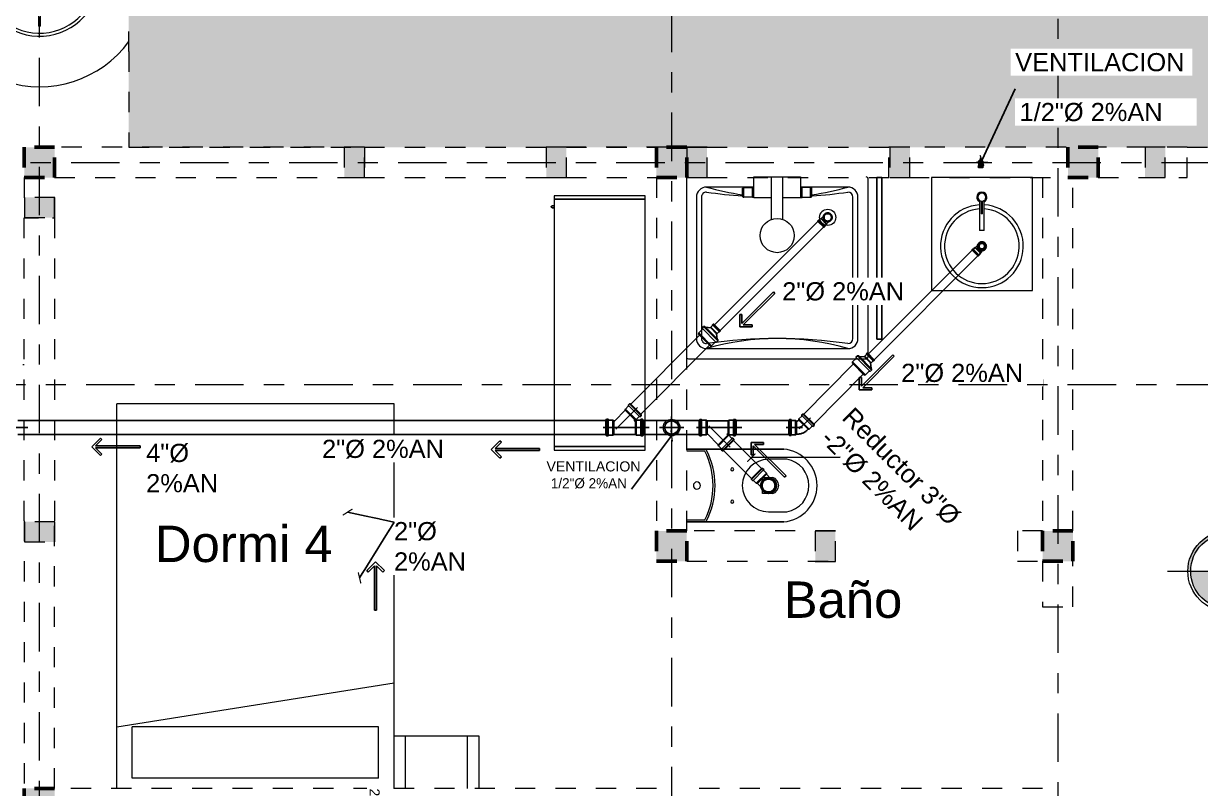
# Model space of a CAD drawing. Header units: millimetres. Extents: x -9559 to 23034, y -7226 to 22400.
# Drawn here: x 325.95 to 331.78, y 47.95 to 51.74 of the extents above; entities that cross this region are included whole.
import ezdxf

# ---------------------------------------------------------------- set-up
doc = ezdxf.new("R2010")
doc.units = ezdxf.units.MM
doc.header["$LTSCALE"] = 0.02
for name, pattern in [('ACAD_ISO05W100', [33, 24, -3, 0, -3, 0, -3]), ('ACAD_ISO10W100', [18, 12, -3, 0, -3]), ('DASHED2', [0.375, 0.25, -0.125])]:
    doc.linetypes.add(name, pattern=pattern)
for name, color, linetype, lineweight in [('A-ANNO-DIMS', 251, 'Continuous', 9), ('A-GLAZ-CURT', 255, 'Continuous', 18), ('A-Mueble AA', 9, 'Continuous', 9), ('A-Mueble cocina 1-lavanderia', 9, 'Continuous', 9), ('A-Mueble cocina 4- Habitaciones', 9, 'Continuous', 9), ('A_DIM-1', 251, 'Continuous', 18), ('G-ANNO-DIMS', 252, 'Continuous', 15), ('IH-TUBERIA', 150, 'ACAD_ISO05W100', 25), ('S-GRID', 253, 'ACAD_ISO10W100', 5)]:
    doc.layers.add(name, color=color, linetype=linetype, lineweight=lineweight)
doc.layers.add('IH-A.NEGRAS', color=22, linetype='Continuous')
doc.layers.add('IH-PLANO BASE', color=250, linetype='DASHED2', lineweight=5, transparency=0.55)
doc.styles.add('Arial_3', font='arial.ttf', dxfattribs={"height": 0.18})
doc.styles.add('Arial_4', font='arial.ttf', dxfattribs={"height": 0.105})
doc.styles.get("Standard").update_dxf_attribs({"font": 'GOTHIC.TTF'})
doc.dimstyles.get("Standard").update_dxf_attribs({"dimtxt": 0.18, "dimasz": 0.18, "dimexe": 0.18, "dimexo": 0.0625, "dimgap": 0.09, "dimtad": 0, "dimzin": 3, "dimdsep": 46, "dimtxsty": 'Standard', "dimblk": 'ARCHTICK', "dimcen": 0.09, "dimadec": 0, "dimazin": 0, "dimtfac": 1, "dimtofl": 0, "dimtmove": 0, "dimatfit": 3, "dimldrblk": 'ARCHTICK', "dimfxl": 1, "dimtolj": 1, "dimtzin": 0, "dimarcsym": 0})

# ---------------------------------------------------------------- blocks, each defined once
blk = doc.blocks.new('Cama-Estándar - 1372 x 1905 mm - Doble-V3-Nivel 2')
at = {"layer": 'A-Mueble cocina 4- Habitaciones'}
for p, q in [((-0.4145, 0.9069), (-0.4145, -0.9981)), ((0.9575, 0.9069), (0.9575, -0.9981)), ((-0.3383, 0.8561), (-0.3383, 0.6021)), ((-0.3383, 0.8561), (0.8813, 0.8561)), ((0.8813, 0.8561), (0.8813, 0.6021)), ((0.9575, 0.6021), (-0.4145, 0.3842)), ((-0.3383, 0.6021), (0.8813, 0.6021)), ((-0.4145, -0.9981), (0.9575, -0.9981))]:
    blk.add_line(p, q, dxfattribs=at)
blk = doc.blocks.new('Mesa - de noche _1_ - 420 x 260 mm-V4-Nivel 2')
at = {"layer": 'A-Mueble cocina 4- Habitaciones'}
for p, q in [((-0.21, 0), (-0.21, 0.26)), ((-0.1538, 0.26), (-0.1538, 0)), ((0.1538, 0.26), (0.1538, 0)), ((0.21, 0), (-0.21, 0))]:
    blk.add_line(p, q, dxfattribs=at)
blk = doc.blocks.new('Tinaco Garantía de por Vida - Copy - Cap 750 lt-247268-Nivel 2')
at = {"layer": 'A-Mueble AA'}
for p, q in [((-0.005, 0.25), (0.005, 0.25)), ((-0.005, 0.25), (-0.005, 0.09)), ((0.005, 0.09), (0.005, 0.25)), ((0.005, 0.09), (-0.005, 0.09)), ((-0.25, -0.005), (-0.25, 0.005)), ((-0.09, 0.005), (-0.25, 0.005)), ((-0.09, 0.005), (-0.09, -0.005)), ((0.09, -0.005), (0.09, 0.005)), ((0.25, 0.005), (0.09, 0.005)), ((0.25, 0.005), (0.25, -0.005)), ((0.3229, 0.0419), (0.2629, 0.0419)), ((0.2629, 0.0404), (0.2629, 0.0119)), ((0.2629, 0.0119), (0.2629, -0.0166)), ((0.3229, 0.0119), (0.3229, 0.0404)), ((0.3229, -0.0166), (0.3229, 0.0119)), ((0.5711, 0.03), (0.5478, 0.03)), ((0.5711, 0), (0.5711, 0.0285)), ((-0.25, -0.005), (-0.09, -0.005)), ((0.09, -0.005), (0.25, -0.005)), ((0.2629, -0.0181), (0.3229, -0.0181)), ((0.5478, -0.03), (0.5711, -0.03)), ((0.5711, -0.0285), (0.5711, 0)), ((-0.005, -0.09), (0.005, -0.09)), ((-0.005, -0.09), (-0.005, -0.25)), ((0.005, -0.25), (0.005, -0.09)), ((0.005, -0.25), (-0.005, -0.25))]:
    blk.add_line(p, q, dxfattribs=at)
for radius, start, end in [(0.55, 360, 143.7066), (0.3, 7.77254, 180), (0.285, 8.18888, 180), (0.55, 216.2934, 360), (0.3, 180, 356.80389), (0.285, 180, 356.63268)]:
    blk.add_arc((0, 0), radius, start, end, dxfattribs=at)
blk = doc.blocks.new('WC con cisterna _2_ - 550 x 360 mm-513962-Nivel 2')
at = {"layer": 'A-Mueble cocina 1-lavanderia'}
for p, q in [((-0.18, 0), (-0.18, -0.48)), ((0.18, -0.48), (0.18, 0)), ((-0.18, -0.095), (-0.18, 0)), ((-0.17, 0), (-0.17, -0.0901)), ((0.17, -0.0901), (0.17, 0)), ((0.18, 0), (0.18, -0.095)), ((-0.18, -0.48), (-0.18, -0.095)), ((0.18, -0.095), (0.18, -0.48)), ((-0.13, -0.405), (-0.13, -0.495)), ((-0.04, -0.425), (-0.04, -0.375)), ((-0.04, -0.375), (0.04, -0.375)), ((0.04, -0.375), (0.04, -0.425)), ((0.13, -0.495), (0.13, -0.405))]:
    blk.add_line(p, q, dxfattribs=at)
for centre, radius, start, end in [((0, -0.05), 0.0175, 360, 180), ((0, -0.05), 0.0175, 180, 360), ((0, 0.2425), 0.3825, 241.92751, 298.07249), ((0, 0.2525), 0.3825, 243.6122, 296.3878), ((-0.08, -0.225), 0.0075, 360, 180), ((-0.08, -0.225), 0.0075, 180, 360), ((0.08, -0.225), 0.0075, 360, 180), ((0.08, -0.225), 0.0075, 180, 360), ((0, -0.405), 0.13, 360, 180), ((0, -0.4133), 0.0417, 196.2602, 343.7398), ((0, -0.4643), 0.1807, 184.97911, 355.02089), ((0, -0.4643), 0.1807, 184.97911, 355.02089), ((0, -0.4732), 0.1318, 189.52728, 350.47272)]:
    blk.add_arc(centre, radius, start, end, dxfattribs=at)
blk = doc.blocks.new('Lavabo moderno - Estante _2_ - Lavabo moderno - Estante _2_-147512-Nivel 2')
at = {"layer": 'A-Mueble cocina 1-lavanderia'}
for p, q in [((0.2748, 0), (-0.2252, 0)), ((-0.2252, 0), (-0.2252, -0.56)), ((0.2748, -0.56), (0.2748, 0)), ((0.0128, -0.1123), (0.0128, -0.263)), ((0.0218, -0.1161), (0.0218, -0.1793)), ((0.0278, -0.1793), (0.0278, -0.1161)), ((0.0368, -0.263), (0.0368, -0.1123)), ((0.0278, -0.1793), (0.0218, -0.1793)), ((0.0368, -0.263), (0.0128, -0.263)), ((-0.2252, -0.56), (0.2748, -0.56))]:
    blk.add_line(p, q, dxfattribs=at)
blk.add_circle((0.0248, -0.34), 0.0137, dxfattribs=at)
for centre, radius, start, end in [((0.0248, -0.0973), 0.025, 360, 180), ((0.0248, -0.0973), 0.025, 180, 239.83638), ((0.0248, -0.0973), 0.02, 360, 180), ((0.0248, -0.0973), 0.02, 180, 360), ((0.0248, -0.0973), 0.025, 300.16362, 360), ((0.0248, -0.34), 0.205, 93.51373, 86.73049), ((0.0248, -0.34), 0.185, 93.83415, 86.21592), ((0.0248, -0.34), 0.022, 360, 180), ((0.0248, -0.34), 0.022, 180, 360), ((0.0248, -0.34), 0.0137, 0, 180), ((0.0248, -0.34), 0.0137, 180, 0)]:
    blk.add_arc(centre, radius, start, end, dxfattribs=at)
blk = doc.blocks.new('Panel de sistema - Acristalado-631084-Nivel 2')
at = {"layer": 'A-GLAZ-CURT', "lineweight": 25}
for p, q in [((0.4, 0.0495), (-0.4, 0.0495)), ((-0.4, 0.0495), (-0.4, 0.0245)), ((-0.4, 0.0245), (0.4, 0.0245)), ((0.4, 0.0245), (0.4, 0.0495))]:
    blk.add_line(p, q, dxfattribs=at)
blk = doc.blocks.new('Plato de ducha-3D - 900 x 900mm-634413-Nivel 2')
at = {"layer": 'A-Mueble cocina 1-lavanderia'}
for p, q in [((-0.325, 0.965), (-0.325, 0.085)), ((0.565, 0.975), (-0.315, 0.975)), ((0.575, 0.085), (0.575, 0.965)), ((-0.275, 0.875), (-0.275, 0.175)), ((-0.25, 0.875), (-0.25, 0.175)), ((0.475, 0.925), (-0.225, 0.925)), ((0.5, 0.175), (0.5, 0.875)), ((0.525, 0.175), (0.525, 0.875)), ((-0.225, 0.125), (0.009, 0.125)), ((0.2409, 0.125), (0.475, 0.125))]:
    blk.add_line(p, q, dxfattribs=at)
blk.add_circle((-0.125, 0.275), 0.04, dxfattribs=at)
for centre, radius, start, end in [((-0.315, 0.965), 0.01, 90, 180), ((0.565, 0.965), 0.01, 0, 90), ((-0.225, 0.875), 0.05, 90, 180), ((-0.225, 0.875), 0.025, 90, 180), ((0.125, 2.125), 1.25, 253.7398, 286.2602), ((0.125, 3.3375), 2.4625, 261.82877, 278.17123), ((0.475, 0.875), 0.05, 360, 90), ((0.475, 0.875), 0.025, 360, 90), ((-0.225, 0.175), 0.05, 180, 270), ((-0.225, 0.175), 0.025, 180, 270), ((0.475, 0.175), 0.05, 270, 0), ((0.475, 0.175), 0.025, 270, 0), ((0.125, -2.2875), 2.4625, 93.9988, 98.17123), ((0.125, -1.075), 1.25, 97.90493, 106.2602), ((0.125, -2.2875), 2.4625, 81.82877, 86.0026), ((0.125, -1.075), 1.25, 73.7398, 82.09785), ((-0.315, 0.085), 0.01, 180, 270), ((0.565, 0.085), 0.01, 270, 360)]:
    blk.add_arc(centre, radius, start, end, dxfattribs=at)
blk = doc.blocks.new('Ducha - Ducha-634414-Nivel 2')
at = {"layer": 'A-Mueble cocina 1-lavanderia'}
for p, q in [((-0.0275, 0.21), (-0.0275, 0.0009)), ((0.0275, 0.2098), (0.0275, 0)), ((-0.1717, 0.0973), (-0.1717, 0.0558)), ((-0.1654, 0.1008), (-0.1654, 0.0523)), ((-0.1233, 0.1008), (-0.1654, 0.1008)), ((-0.1233, 0.1024), (-0.1233, 0.0507)), ((-0.116, 0.1024), (-0.1233, 0.1024)), ((-0.116, 0.104), (-0.0275, 0.104)), ((-0.116, 0), (-0.116, 0.104)), ((0.0275, 0.104), (0.1159, 0.104)), ((0.1159, 0.104), (0.1159, 0)), ((0.1159, 0.1024), (0.1232, 0.1024)), ((0.1232, 0.1024), (0.1232, 0.0507)), ((0.1232, 0.1008), (0.1654, 0.1008)), ((0.1654, 0.1008), (0.1654, 0.0523)), ((0.1717, 0.0973), (0.1717, 0.0558)), ((-0.1654, 0.0523), (-0.1233, 0.0523)), ((-0.1233, 0.0507), (-0.116, 0.0507)), ((0.1232, 0.0507), (0.1159, 0.0507)), ((0.1654, 0.0523), (0.1232, 0.0523)), ((0.1159, 0), (-0.116, 0))]:
    blk.add_line(p, q, dxfattribs=at)
blk.add_circle((0.0003, 0.2901), 0.0848, dxfattribs=at)
for centre, radius, start, end in [((-0.1642, 0.0913), 0.00961, 97.18412, 141.15111), ((0.1651, 0.093), 0.0078, 33.36311, 88.30166), ((-0.1655, 0.0595), 0.00721, 210.90087, 270.7639), ((0.164, 0.0621), 0.00986, 277.77445, 320.56078)]:
    blk.add_arc(centre, radius, start, end, dxfattribs=at)
blk = doc.blocks.new('Armário com Porta de Correr e 3 Prateleiras - Armário com Portas de Correr e 3 Prateleiras cód 14245PC-226292-Nivel 2')
at = {"layer": 'A-Mueble cocina 4- Habitaciones'}
for p, q in [((-0.612, 0.115), (-0.63, 0.115)), ((-0.63, 0.115), (-0.63, -0.335)), ((0.612, 0.115), (-0.612, 0.115)), ((-0.612, 0.115), (-0.612, -0.335)), ((-0.612, -0.335), (-0.612, 0.115)), ((0.612, -0.335), (0.612, 0.115)), ((0.63, 0.115), (0.612, 0.115)), ((0.612, 0.115), (0.612, -0.335)), ((0.63, -0.335), (0.63, 0.115)), ((-0.63, -0.335), (-0.612, -0.335)), ((-0.612, -0.335), (0.612, -0.335)), ((0.612, -0.335), (0.63, -0.335))]:
    blk.add_line(p, q, dxfattribs=at)
at = {"layer": 'A-Mueble cocina 4- Habitaciones', "flags": 128}
for points in [[(-0.58, -0.3355), (-0.58, -0.3374), (-0.58, -0.3391), (-0.58, -0.3406), (-0.58, -0.3418), (-0.58, -0.3429), (-0.58, -0.3437), (-0.58, -0.3443), (-0.58, -0.3446), (-0.58, -0.3448), (-0.58, -0.3448)], [(-0.58, -0.3448), (-0.58, -0.3447), (-0.58, -0.3443), (-0.58, -0.3438), (-0.58, -0.343), (-0.58, -0.342), (-0.58, -0.3408), (-0.58, -0.3393), (-0.58, -0.3377), (-0.58, -0.3358)], [(-0.57, -0.3448), (-0.57, -0.345), (-0.57, -0.3452), (-0.57, -0.3454), (-0.5701, -0.3456), (-0.5701, -0.3458), (-0.5701, -0.346), (-0.5702, -0.3462), (-0.5703, -0.3464), (-0.5703, -0.3465), (-0.5704, -0.3467), (-0.5705, -0.3469), (-0.5706, -0.3471), (-0.5707, -0.3473), (-0.5708, -0.3474), (-0.5709, -0.3476), (-0.571, -0.3478), (-0.5711, -0.3479), (-0.5712, -0.3481), (-0.5714, -0.3482), (-0.5715, -0.3484), (-0.5717, -0.3485), (-0.5718, -0.3486), (-0.572, -0.3488), (-0.5721, -0.3489), (-0.5723, -0.349), (-0.5725, -0.3491), (-0.5726, -0.3492), (-0.5728, -0.3493), (-0.573, -0.3494), (-0.5732, -0.3494), (-0.5734, -0.3495), (-0.5736, -0.3496), (-0.5738, -0.3496), (-0.574, -0.3497), (-0.5742, -0.3497), (-0.5743, -0.3497), (-0.5745, -0.3498), (-0.5747, -0.3498), (-0.5749, -0.3498), (-0.5751, -0.3498), (-0.5753, -0.3498), (-0.5755, -0.3498), (-0.5757, -0.3497), (-0.5759, -0.3497), (-0.5761, -0.3497), (-0.5763, -0.3496), (-0.5765, -0.3495), (-0.5767, -0.3495), (-0.5769, -0.3494), (-0.5771, -0.3493), (-0.5773, -0.3492), (-0.5774, -0.3491), (-0.5776, -0.349), (-0.5778, -0.3489), (-0.5779, -0.3488), (-0.5781, -0.3487), (-0.5783, -0.3486), (-0.5784, -0.3484), (-0.5785, -0.3483), (-0.5787, -0.3482), (-0.5788, -0.348), (-0.5789, -0.3479), (-0.5791, -0.3477), (-0.5792, -0.3475), (-0.5793, -0.3474), (-0.5794, -0.3472), (-0.5795, -0.347), (-0.5796, -0.3468), (-0.5796, -0.3466), (-0.5797, -0.3465), (-0.5798, -0.3463), (-0.5798, -0.3461), (-0.5799, -0.3459), (-0.5799, -0.3457), (-0.5799, -0.3455), (-0.58, -0.3453), (-0.58, -0.3451), (-0.58, -0.3449), (-0.58, -0.3448)], [(-0.57, -0.3355), (-0.57, -0.3374), (-0.57, -0.3391), (-0.57, -0.3406), (-0.57, -0.3418), (-0.57, -0.3429), (-0.57, -0.3437), (-0.57, -0.3443), (-0.57, -0.3446), (-0.57, -0.3448), (-0.57, -0.3448)], [(-0.57, -0.3448), (-0.57, -0.3447), (-0.57, -0.3443), (-0.57, -0.3438), (-0.57, -0.343), (-0.57, -0.342), (-0.57, -0.3408), (-0.57, -0.3393), (-0.57, -0.3377), (-0.57, -0.3358)]]:
    blk.add_lwpolyline(points, dxfattribs=at)
blk = doc.blocks.new('Hormigón-Cuadrado-Pilar - Columna 15x15-644438-Nivel 2')
at = {"layer": 'IH-PLANO BASE'}
blk.add_hatch(color=256, dxfattribs=at).paths.add_polyline_path([(0.075, -0.075), (0.075, 0.075), (-0.075, 0.075), (-0.075, -0.075)])
at = {"layer": 'IH-PLANO BASE', "lineweight": 50}
for p, q in [((0.075, 0.075), (-0.075, 0.075)), ((-0.075, 0.075), (-0.075, -0.075)), ((0.075, -0.075), (0.075, 0.075)), ((-0.075, -0.075), (0.075, -0.075))]:
    blk.add_line(p, q, dxfattribs=at)
blk = doc.blocks.new('Jamba')
at = {"layer": 'IH-PLANO BASE', "transparency": 33554687}
h = blk.add_hatch(color=256, dxfattribs=at)
h.dxf.hatch_style = 1
h.paths.add_polyline_path([(-0.0508, -0.075), (0.0492, -0.075), (0.0492, 0.075), (-0.0508, 0.075)])
at = {"layer": 'IH-PLANO BASE'}
blk.add_lwpolyline([(0.0492, 0.075), (-0.0508, 0.075), (-0.0508, -0.075), (0.0492, -0.075)], close=True, dxfattribs=at)
blk = doc.blocks.new('Cotas de elevación - Cota de elevación - Destino rellenado-10655-Nivel 1')
at = {"transparency": 33554572}
h = blk.add_hatch(color=256, dxfattribs=at)
h.dxf.hatch_style = 1
h.paths.add_polyline_path([(0.002, 0), (0.001859, 0, -0.414214), (0, -0.001859), (0, -0.002, 0.414214)])
h.paths.add_polyline_path([(0, 0.001859), (0, 0.002, 0.414214), (-0.002, 0), (-0.001859, 0, -0.414214)])
h = blk.add_hatch(color=256, dxfattribs=at)
h.dxf.hatch_style = 1
h.paths.add_polyline_path([(0, 0), (-0.001859, 0, 0.414214), (0, -0.001859)])
h.paths.add_polyline_path([(0, 0.001859), (0, 0), (0.001859, 0, 0.414214)])
at = {"layer": 'G-ANNO-DIMS', "lineweight": 20}
h = blk.add_hatch(dxfattribs=at)
h.set_pattern_fill('AR-B88', color=256, scale=0.1)
h.paths.add_polyline_path([(0, 0.001859), (0, 0), (0.001859, 0, 0.414214)])
h.paths.add_polyline_path([(0, 0), (-0.001859, 0, 0.414214), (0, -0.001859)])
h.paths.add_polyline_path([(0.002, 0), (0.001859, 0, -0.414214), (0, -0.001859), (0, -0.002, 0.414214)])
h.paths.add_polyline_path([(0, 0.001859), (0, 0.002, 0.414214), (-0.002, 0), (-0.001859, 0, -0.414214)])
for p, q in [((0, -0.003), (0, 0.003)), ((-0.003, 0), (0.014, 0))]:
    blk.add_line(p, q, dxfattribs=at)
for radius in [0.002, 0.001859]:
    blk.add_circle((0, 0), radius, dxfattribs=at)
blk = doc.blocks.new('Codo de 90 (2)')
at = {"layer": 'IH-TUBERIA'}
for p, q in [((1628.3978, 528.6574), (1628.3978, 528.6962)), ((1628.4998, 528.6574), (1628.4998, 528.6962)), ((1628.3868, 528.6157), (1628.5109, 528.6157)), ((1628.3868, 528.6031), (1628.3868, 528.6157)), ((1628.3868, 528.6157), (1628.3877, 528.6157)), ((1628.3868, 528.6031), (1628.5109, 528.6031)), ((1628.3925, 528.5974), (1628.3868, 528.6031)), ((1628.3925, 528.5974), (1628.5052, 528.5974)), ((1628.3978, 528.6574), (1628.3927, 528.6506)), ((1628.3927, 528.6207), (1628.3927, 528.6506)), ((1628.3927, 528.6506), (1628.505, 528.6506)), ((1628.3978, 528.6574), (1628.4998, 528.6574)), ((1628.4998, 528.6574), (1628.505, 528.6506)), ((1628.505, 528.6207), (1628.505, 528.6506)), ((1628.5052, 528.5974), (1628.5109, 528.6031)), ((1628.5109, 528.6157), (1628.51, 528.6157)), ((1628.5109, 528.6031), (1628.5109, 528.6157))]:
    blk.add_line(p, q, dxfattribs=at)
for radius in [0.0621, 0.0563, 0.051]:
    blk.add_circle((1628.4488, 528.7316), radius, dxfattribs=at)
for centre, start, end in [((1628.3877, 528.6207), 270, 360), ((1628.51, 528.6207), 180, 270)]:
    blk.add_arc(centre, 0.005, start, end, dxfattribs=at)
blk = doc.blocks.new('Y de 4 con salida de 4')
at = {"layer": 'IH-TUBERIA'}
for p, q in [((1629.0188, 529.8725), (1629.0131, 529.8668)), ((1629.1373, 529.8668), (1629.0131, 529.8668)), ((1629.0131, 529.8668), (1629.0131, 529.8542)), ((1629.1373, 529.8542), (1629.0131, 529.8542)), ((1629.0131, 529.8542), (1629.0141, 529.8542)), ((1629.1315, 529.8725), (1629.0188, 529.8725)), ((1629.0191, 529.8492), (1629.0191, 529.8193)), ((1629.1313, 529.8193), (1629.0191, 529.8193)), ((1629.0242, 529.8125), (1629.0191, 529.8193)), ((1629.0242, 529.6525), (1629.0242, 529.8125)), ((1629.1262, 529.8125), (1629.0242, 529.8125)), ((1629.1262, 529.8125), (1629.1313, 529.8193)), ((1629.1262, 529.8026), (1629.1262, 529.8125)), ((1629.1262, 529.8026), (1629.1332, 529.8096)), ((1629.1313, 529.8492), (1629.1313, 529.8193)), ((1629.1315, 529.8725), (1629.1373, 529.8668)), ((1629.1332, 529.8096), (1629.1343, 529.8181)), ((1629.2053, 529.7375), (1629.1332, 529.8096)), ((1629.1555, 529.8392), (1629.1343, 529.8181)), ((1629.2137, 529.7387), (1629.1343, 529.8181)), ((1629.1373, 529.8542), (1629.1363, 529.8542)), ((1629.1373, 529.8668), (1629.1373, 529.8542)), ((1629.1637, 529.8558), (1629.1548, 529.8469)), ((1629.2426, 529.7591), (1629.1548, 529.8469)), ((1629.1548, 529.8469), (1629.1555, 529.8462)), ((1629.2515, 529.768), (1629.1637, 529.8558)), ((1629.1718, 529.8558), (1629.1637, 529.8558)), ((1629.2515, 529.7761), (1629.1718, 529.8558)), ((1629.1262, 529.6584), (1629.2053, 529.7375)), ((1629.2053, 529.7375), (1629.2137, 529.7387)), ((1629.2348, 529.7598), (1629.2137, 529.7387)), ((1629.2426, 529.7591), (1629.2419, 529.7598)), ((1629.2515, 529.768), (1629.2426, 529.7591)), ((1629.2515, 529.7761), (1629.2515, 529.768)), ((1629.1373, 529.6109), (1629.0131, 529.6109)), ((1629.0131, 529.6109), (1629.0141, 529.6109)), ((1629.0131, 529.5983), (1629.0131, 529.6109)), ((1629.0242, 529.6525), (1629.0191, 529.6457)), ((1629.1313, 529.6457), (1629.0191, 529.6457)), ((1629.0191, 529.6159), (1629.0191, 529.6457)), ((1629.1262, 529.6525), (1629.0242, 529.6525)), ((1629.1262, 529.6525), (1629.1262, 529.6584)), ((1629.1262, 529.6525), (1629.1313, 529.6457)), ((1629.1313, 529.6159), (1629.1313, 529.6457)), ((1629.1373, 529.6109), (1629.1363, 529.6109)), ((1629.1373, 529.5983), (1629.1373, 529.6109)), ((1629.1373, 529.5983), (1629.0131, 529.5983)), ((1629.0188, 529.5925), (1629.0131, 529.5983)), ((1629.1315, 529.5925), (1629.0188, 529.5925)), ((1629.1315, 529.5925), (1629.1373, 529.5983))]:
    blk.add_line(p, q, dxfattribs=at)
for centre, start, end in [((1629.0141, 529.8492), 0, 90), ((1629.1363, 529.8492), 90, 180), ((1629.1519, 529.8427), 315, 45), ((1629.2384, 529.7563), 45, 135), ((1629.0141, 529.6159), 270, 360), ((1629.1363, 529.6159), 180, 270)]:
    blk.add_arc(centre, 0.005, start, end, dxfattribs=at)
blk = doc.blocks.new('Codo 135')
at = {"layer": 'IH-TUBERIA'}
for p, q in [((1628.3925, 529.7716), (1628.3868, 529.7659)), ((1628.5109, 529.7659), (1628.3868, 529.7659)), ((1628.3868, 529.7659), (1628.3868, 529.7533)), ((1628.5109, 529.7533), (1628.3868, 529.7533)), ((1628.3868, 529.7533), (1628.3877, 529.7533)), ((1628.5052, 529.7716), (1628.3925, 529.7716)), ((1628.5052, 529.7716), (1628.5109, 529.7659)), ((1628.5109, 529.7533), (1628.51, 529.7533)), ((1628.5109, 529.7659), (1628.5109, 529.7533)), ((1628.3439, 529.6624), (1628.3528, 529.6713)), ((1628.3439, 529.6624), (1628.4317, 529.5745)), ((1628.3439, 529.6542), (1628.3439, 529.6624)), ((1628.3528, 529.6713), (1628.4406, 529.5835)), ((1628.3528, 529.6713), (1628.3535, 529.6706)), ((1628.3605, 529.6706), (1628.3816, 529.6917)), ((1628.3901, 529.6929), (1628.3816, 529.6917)), ((1628.461, 529.6123), (1628.3816, 529.6917)), ((1628.3901, 529.6929), (1628.3964, 529.6992)), ((1628.4622, 529.6208), (1628.3901, 529.6929)), ((1628.3927, 529.7483), (1628.3927, 529.7184)), ((1628.505, 529.7184), (1628.3927, 529.7184)), ((1628.3978, 529.7116), (1628.3927, 529.7184)), ((1628.4998, 529.7116), (1628.3978, 529.7116)), ((1628.3978, 529.7027), (1628.3978, 529.7116)), ((1628.4998, 529.7116), (1628.505, 529.7184)), ((1628.4998, 529.7027), (1628.4998, 529.7116)), ((1628.505, 529.7483), (1628.505, 529.7184)), ((1628.3439, 529.6542), (1628.4236, 529.5745)), ((1628.4236, 529.5745), (1628.4317, 529.5745)), ((1628.4317, 529.5745), (1628.4406, 529.5835)), ((1628.4399, 529.5912), (1628.461, 529.6123)), ((1628.4406, 529.5835), (1628.4399, 529.5841)), ((1628.4622, 529.6208), (1628.461, 529.6123)), ((1628.4622, 529.6208), (1628.4685, 529.6271))]:
    blk.add_line(p, q, dxfattribs=at)
for centre, radius, start, end in [((1628.3877, 529.7483), 0.005, 0, 90), ((1628.51, 529.7483), 0.005, 90, 180), ((1628.357, 529.6741), 0.005, 225, 315), ((1628.3928, 529.7027), 0.005, 315, 0), ((1628.3928, 529.7027), 0.107, 315, 0), ((1628.4435, 529.5877), 0.005, 135, 225)]:
    blk.add_arc(centre, radius, start, end, dxfattribs=at)
blk = doc.blocks.new('Reductor de 4 a 2')
at = {"layer": 'IH-TUBERIA'}
for p, q in [((1633.4944, 529.6525), (1633.4887, 529.6468)), ((1633.4944, 529.6525), (1633.6071, 529.6525)), ((1633.4997, 529.6525), (1633.5252, 529.673)), ((1633.5226, 529.703), (1633.5197, 529.7001)), ((1633.5818, 529.7001), (1633.5197, 529.7001)), ((1633.5197, 529.7001), (1633.5197, 529.6938)), ((1633.5818, 529.6938), (1633.5197, 529.6938)), ((1633.5197, 529.6938), (1633.5202, 529.6938)), ((1633.5789, 529.703), (1633.5226, 529.703)), ((1633.5227, 529.6913), (1633.5227, 529.6764)), ((1633.5788, 529.6764), (1633.5227, 529.6764)), ((1633.5252, 529.673), (1633.5227, 529.6764)), ((1633.5762, 529.673), (1633.5252, 529.673)), ((1633.5762, 529.673), (1633.5788, 529.6764)), ((1633.6017, 529.6525), (1633.5762, 529.673)), ((1633.5788, 529.6913), (1633.5788, 529.6764)), ((1633.5789, 529.703), (1633.5818, 529.7001)), ((1633.5818, 529.6938), (1633.5813, 529.6938)), ((1633.5818, 529.7001), (1633.5818, 529.6938)), ((1633.6071, 529.6525), (1633.6128, 529.6468)), ((1633.4887, 529.6468), (1633.6128, 529.6468)), ((1633.4887, 529.6468), (1633.4887, 529.6342)), ((1633.4887, 529.6342), (1633.6128, 529.6342)), ((1633.4887, 529.6342), (1633.4896, 529.6342)), ((1633.4946, 529.6292), (1633.4946, 529.5993)), ((1633.4946, 529.5993), (1633.6069, 529.5993)), ((1633.4997, 529.5925), (1633.4946, 529.5993)), ((1633.4997, 529.5925), (1633.6017, 529.5925)), ((1633.6017, 529.5925), (1633.6069, 529.5993)), ((1633.6069, 529.6292), (1633.6069, 529.5993)), ((1633.6128, 529.6342), (1633.6119, 529.6342)), ((1633.6128, 529.6468), (1633.6128, 529.6342))]:
    blk.add_line(p, q, dxfattribs=at)
for centre, radius, start, end in [((1633.5202, 529.6913), 0.0025, 0, 90), ((1633.5813, 529.6913), 0.0025, 90, 180), ((1633.4896, 529.6292), 0.005, 0, 90), ((1633.6119, 529.6292), 0.005, 90, 180)]:
    blk.add_arc(centre, radius, start, end, dxfattribs=at)

msp = doc.modelspace()

# ---------------------------------------------------------------- hatches: boundary and pattern name
at = {"layer": 'IH-PLANO BASE', "transparency": 33554483}
h = msp.add_hatch(dxfattribs=at)
h.set_pattern_fill('SPANISH2', color=256, scale=0.2, angle=180, pattern_type=2)
h.set_pattern_definition([(180, (290.11689, 32.3325), (-0.4, -0.2), [0.05, -0.35]), (180, (290.11689, 32.3075), (-0.4, -0.2), [0.05, -0.15]), (180, (289.91689, 32.2825), (-0.4, -0.2), [0.05, -0.35]), (180, (290.21689, 32.4075), (-0.4, -0.2), [0.025, -0.2, 0.025, -0.15]), (225, (290.19189, 32.3575), (-2e-17, -0.2), [0.0353553, -0.5303301]), (225, (290.21689, 32.2825), (-2e-17, -0.2), [0.02526, -0.5404254]), (225, (290.21689, 32.2575), (-2e-17, -0.2), [0.0303, -0.5353854]), (315, (289.96689, 32.2575), (-5e-17, -0.2), [0.0303, -0.5353854]), (315, (289.96689, 32.2825), (-5e-17, -0.2), [0.02526, -0.5404254]), (315, (289.99189, 32.3575), (-5e-17, -0.2), [0.0353553, -0.5303301]), (206.56505, (290.16689, 32.3575), (1e-11, -0.2), [0.0559017, -0.3913119]), (206.56505, (290.16689, 32.3325), (1e-11, -0.2), [0.0559017, -0.3913119]), (206.56505, (290.26689, 32.3075), (1e-11, -0.2), [0.0559017, -0.3913119]), (206.56505, (290.26689, 32.2825), (1e-11, -0.2), [0.0559017, -0.3913119]), (243.43495, (290.21689, 32.407505), (-1e-11, -0.2), [0.0559017, -0.8385255]), (243.43495, (290.19189, 32.407505), (-1e-11, -0.2), [0.0559017, -0.8385255]), (296.56505, (289.99189, 32.407505), (1e-11, -0.2), [0.0559017, -0.8385255]), (296.56505, (289.96689, 32.407505), (1e-11, -0.2), [0.0559017, -0.8385255]), (333.43495, (290.01689, 32.3575), (-1e-11, -0.2), [0.0559017, -0.3913119]), (333.43495, (290.01689, 32.3325), (-1e-11, -0.2), [0.0559017, -0.3913119]), (333.43495, (289.91689, 32.3075), (-1e-11, -0.2), [0.0559017, -0.3913119]), (333.43495, (289.91689, 32.2825), (-1e-11, -0.2), [0.0559017, -0.3913119]), (262.874984, (290.216887, 32.407505), (-9e-14, -0.2), [0.2015564, -3.0233467]), (277.125016, (289.966887, 32.407505), (9e-14, -0.2), [0.2015564, -3.0233467])])
h.paths.add_polyline_path([(332.3141, 51.1259), (335.8713, 51.1259), (335.8713, 57.0509), (326.4713, 57.0509), (326.4713, 51.1259), (330.3569, 51.1259)])

# ---------------------------------------------------------------- linework, layer by layer
at = {"layer": 'A-ANNO-DIMS'}
for radius in [0.0412, 0.035, 0.0327]:
    msp.add_circle((329.1593, 49.7381), radius, dxfattribs=at)
at = {"layer": 'IH-A.NEGRAS'}
for p, q in [((330.1338, 50.1025), (330.6474, 50.6162)), ((330.162, 50.0742), (330.6757, 50.5879)), ((329.663, 50.4096), (329.5071, 50.2537)), ((329.6701, 50.4025), (329.5142, 50.2466)), ((329.6701, 50.4025), (329.663, 50.4096)), ((329.4971, 50.2366), (329.4971, 50.2978)), ((329.5071, 50.2978), (329.4971, 50.2978)), ((329.5071, 50.2537), (329.5071, 50.2978)), ((329.4971, 50.2366), (329.5584, 50.2366)), ((329.5142, 50.2466), (329.5584, 50.2466)), ((329.5584, 50.2466), (329.5584, 50.2366)), ((329.2965, 50.1961), (328.9543, 49.8506)), ((329.3462, 50.1468), (329.004, 49.8013)), ((330.2546, 50.0981), (330.0987, 49.9422)), ((330.2617, 50.091), (330.1058, 49.9351)), ((330.2617, 50.091), (330.2546, 50.0981)), ((330.0887, 49.9251), (330.0887, 49.9864)), ((330.0987, 49.9864), (330.0887, 49.9864)), ((330.0987, 49.9422), (330.0987, 49.9864)), ((330.0887, 49.9251), (330.15, 49.9251)), ((330.1058, 49.9351), (330.15, 49.9351)), ((330.15, 49.9351), (330.15, 49.9251)), ((328.8335, 49.7731), (325.9223, 49.7731)), ((329.2955, 49.7731), (329.0193, 49.7731)), ((329.739, 49.7731), (329.478, 49.7731)), ((328.8335, 49.7031), (325.9223, 49.7031)), ((326.2877, 49.6424), (326.331, 49.6858)), ((326.3068, 49.6474), (326.3381, 49.6787)), ((326.3381, 49.6787), (326.331, 49.6858)), ((328.266, 49.6293), (328.3093, 49.6726)), ((328.2851, 49.6343), (328.3164, 49.6655)), ((328.3164, 49.6655), (328.3093, 49.6726)), ((329.2955, 49.7031), (329.0193, 49.7031)), ((329.6047, 49.5351), (329.466, 49.6739)), ((329.739, 49.7031), (329.478, 49.7031)), ((329.5529, 49.6648), (329.6141, 49.6648)), ((329.5529, 49.6648), (329.5529, 49.6036)), ((329.7258, 49.4989), (329.5699, 49.6548)), ((329.5699, 49.6548), (329.6141, 49.6548)), ((329.6141, 49.6548), (329.6141, 49.6648)), ((326.2877, 49.6424), (326.331, 49.5991)), ((326.5273, 49.6474), (326.3068, 49.6474)), ((326.5273, 49.6374), (326.3068, 49.6374)), ((326.3068, 49.6374), (326.3381, 49.6062)), ((326.3381, 49.6062), (326.331, 49.5991)), ((326.5273, 49.6374), (326.5273, 49.6474)), ((328.266, 49.6293), (328.3093, 49.586)), ((328.5056, 49.6343), (328.2851, 49.6343)), ((328.5056, 49.6243), (328.2851, 49.6243)), ((328.2851, 49.6243), (328.3164, 49.593)), ((328.5056, 49.6243), (328.5056, 49.6343)), ((329.5552, 49.4856), (329.4165, 49.6244)), ((329.5629, 49.6036), (329.5529, 49.6036)), ((329.7188, 49.4918), (329.5629, 49.6477)), ((329.5629, 49.6477), (329.5629, 49.6036)), ((328.3164, 49.593), (328.3093, 49.586)), ((329.7188, 49.4918), (329.7258, 49.4989)), ((327.6884, 48.8334), (327.6984, 48.8334))]:
    msp.add_line(p, q, dxfattribs=at)
at = {"layer": 'IH-PLANO BASE'}
for p, q in [((326.4713, 51.5999), (326.4713, 57.0509)), ((326.4713, 51.5999), (326.4713, 51.1259)), ((327.638, 51.1259), (326.1039, 51.1259)), ((326.4713, 51.1259), (327.638, 51.1259)), ((327.638, 51.1259), (329.0843, 51.1259)), ((327.638, 51.1259), (327.638, 50.9759)), ((329.335, 51.1259), (328.538, 51.1259)), ((328.538, 51.1259), (328.538, 50.9759)), ((329.2343, 51.1259), (329.335, 51.1259)), ((329.335, 51.1259), (330.235, 51.1259)), ((329.335, 50.9759), (329.335, 51.1259)), ((331.7125, 51.1259), (330.235, 51.1259)), ((330.235, 50.9759), (330.235, 51.1259)), ((331.7125, 51.1259), (332.6125, 51.1259)), ((331.7125, 50.9759), (331.7125, 51.1259)), ((325.9539, 50.9759), (325.9539, 50.7759)), ((326.1039, 50.9759), (327.638, 50.9759)), ((326.1039, 50.7759), (326.1039, 50.9759)), ((327.638, 50.9759), (329.335, 50.9759)), ((329.0843, 50.9759), (329.0843, 49.2259)), ((329.2343, 50.6191), (329.2343, 50.9759)), ((329.335, 50.9762), (331.1216, 50.9759)), ((330.9963, 50.9759), (330.9963, 49.2259)), ((331.1463, 49.2259), (331.1463, 50.9759)), ((331.2716, 50.9759), (331.7125, 50.9759)), ((325.9539, 50.7759), (326.0239, 50.7759)), ((325.9539, 49.2759), (325.9539, 50.7759)), ((326.0939, 50.7759), (326.1039, 50.7759)), ((326.1039, 50.7759), (326.1039, 49.2919)), ((329.2343, 49.2259), (329.2343, 50.6191)), ((326.1039, 49.3079), (326.1039, 49.2759)), ((325.9539, 49.2759), (325.9539, 47.9509)), ((326.1039, 47.9509), (326.1039, 49.2759)), ((329.9713, 49.2259), (329.2343, 49.2259)), ((329.9713, 49.0759), (329.9713, 49.2259)), ((330.9963, 49.2259), (330.8713, 49.2259)), ((330.8713, 49.2259), (330.8713, 49.0759)), ((329.2343, 49.0759), (329.9713, 49.0759)), ((330.8713, 49.0759), (330.9963, 49.0759)), ((330.9963, 49.0759), (330.9963, 48.8509)), ((331.1463, 48.8509), (331.1463, 49.0759)), ((330.9963, 48.8509), (331.1463, 48.8509)), ((329.0843, 47.9509), (326.1039, 47.9509)), ((330.9963, 47.9509), (329.2343, 47.9509))]:
    msp.add_line(p, q, dxfattribs=at)
at = {"layer": 'IH-PLANO BASE', "lineweight": 15}
for p, q in [((325.1463, 50.0509), (325.9539, 50.0509)), ((324.9963, 49.9009), (325.9539, 49.9009))]:
    msp.add_line(p, q, dxfattribs=at)
at = {"layer": 'IH-TUBERIA'}
for p, q in [((330.6894, 51.0729), (330.6894, 51.029)), ((330.6675, 51.0509), (330.7254, 51.0509)), ((328.8831, 49.7299), (328.9899, 49.8367)), ((329.1593, 49.7085), (329.1593, 49.7926)), ((329.7912, 49.7317), (329.8463, 49.7867)), ((325.9705, 49.7381), (325.6768, 49.7381)), ((328.8199, 49.7381), (329.0487, 49.7381)), ((329.22, 49.7381), (329.0987, 49.7381)), ((329.2822, 49.7381), (329.5069, 49.7381)), ((329.3442, 49.7461), (329.4491, 49.6412)), ((329.7262, 49.7381), (329.8066, 49.7381))]:
    msp.add_line(p, q, dxfattribs=at)
msp.add_arc((329.7828, 49.7736), 0.0356, 270, 315, dxfattribs=at)
at = {"layer": 'S-GRID'}
for p, q in [((329.1593, 59.9376), (329.1593, 37.4462)), ((326.0289, 37.2895), (326.0289, 59.6876)), ((331.0713, 59.6626), (331.0713, 37.2645)), ((322.9452, 51.0509), (337.5054, 51.0509))]:
    msp.add_line(p, q, dxfattribs=at)

# ---------------------------------------------------------------- block references
at = {"layer": 'IH-PLANO BASE'}
for name, p, rotation in [('Tinaco Garantía de por Vida - Copy - Cap 750 lt-247268-Nivel 2', (326.0289, 51.9759), 180), ('Plato de ducha-3D - 900 x 900mm-634413-Nivel 2', (329.8071, 51.0539), 179.9999999999999), ('Ducha - Ducha-634414-Nivel 2', (329.6821, 50.9789), 179.9999999999999), ('Panel de sistema - Acristalado-631084-Nivel 2', (330.1513, 50.5759), 269.9999999999999), ('Jamba', (326.0306, 50.8287), 90), ('Armário com Porta de Correr e 3 Prateleiras - Armário com Portas de Correr e 3 Prateleiras cód 14245PC-226292-Nivel 2', (328.9132, 50.2563), 269.9999999999995), ('Cama-Estándar - 1372 x 1905 mm - Doble-V3-Nivel 2', (327.37, 48.8579), 180), ('WC con cisterna _2_ - 550 x 360 mm-513962-Nivel 2', (329.2343, 49.451), 89.9999999999999), ('Jamba', (326.0306, 49.2224), 90), ('Mesa - de noche _1_ - 420 x 260 mm-V4-Nivel 2', (327.9945, 48.2109), 180)]:
    msp.add_blockref(name, p, dxfattribs=dict(at, rotation=rotation))
for name, p in [('Hormigón-Cuadrado-Pilar - Columna 15x15-644438-Nivel 2', (326.0289, 51.0509)), ('Jamba', (327.5888, 51.0509)), ('Jamba', (328.5888, 51.0509)), ('Hormigón-Cuadrado-Pilar - Columna 15x15-644438-Nivel 2', (329.1593, 51.0509)), ('Jamba', (329.2858, 51.0509)), ('Jamba', (330.2898, 51.0509)), ('Hormigón-Cuadrado-Pilar - Columna 15x15-644438-Nivel 2', (331.1966, 51.0509)), ('Jamba', (331.5542, 51.0509)), ('Lavabo moderno - Estante _2_ - Lavabo moderno - Estante _2_-147512-Nivel 2', (330.6707, 50.976)), ('Hormigón-Cuadrado-Pilar - Columna 15x15-644438-Nivel 2', (329.1593, 49.1509)), ('Jamba', (329.9213, 49.1505)), ('Hormigón-Cuadrado-Pilar - Columna 15x15-644438-Nivel 2', (331.0713, 49.1509)), ('Hormigón-Cuadrado-Pilar - Columna 15x15-644438-Nivel 2', (326.0289, 47.8759))]:
    msp.add_blockref(name, p, dxfattribs=at)
at = {"layer": 'IH-PLANO BASE', "xscale": 99.99999999999993, "yscale": 99.99999999999993, "zscale": 99.99999999999993}
msp.add_blockref('Cotas de elevación - Cota de elevación - Destino rellenado-10655-Nivel 1', (331.9154, 49.0269), dxfattribs=at)
at = {"layer": 'IH-TUBERIA', "xscale": 0.187768589473402, "yscale": 0.187768589473402, "zscale": 0.187768589473402}
msp.add_blockref('Codo de 90 (2)', (24.9179, -48.2281), dxfattribs=at)
at = {"layer": 'IH-TUBERIA'}
for name, p, xscale, yscale, zscale, rotation in [('Codo de 90 (2)', (-215.5354, 328.8548), 0.357599898545704, 0.357599898545704, 0.357599898545704, 314.9999999999713), ('Codo de 90 (2)', (-214.772, 328.7119), 0.357599898545704, 0.357599898545704, 0.357599898545704, 314.9999999999713), ('Reductor de 4 a 2', (-902.8213, 678.9943), 0.8055466608640647, 0.8055466608640647, 0.8055466608640647, 314.9999999999302), ('Reductor de 4 a 2', (-902.0593, 678.85), 0.8055466608640647, 0.8055466608640647, 0.8055466608640647, 314.9999999999302), ('Y de 4 con salida de 4', (-22.6329, -1031.405), -0.6636544553595226, 0.6636544553595226, 0.6636544553595226, 270), ('Y de 4 con salida de 4', (-15.8905, 1111.5619), 0.6517954675645947, 0.6517954675645947, 0.6517954675645947, 270), ('Codo 135', (-640.0507, 543.5176), 0.6355380072855051, 0.6355380072855051, 0.6355380072855051, 315), ('Codo de 90 (2)', (816.2722, 1004.0191), 0.625799822454982, 0.625799822454982, 0.625799822454982, 224.9999999999984)]:
    msp.add_blockref(name, p, dxfattribs=dict(at, xscale=xscale, yscale=yscale, zscale=zscale, rotation=rotation))

# ---------------------------------------------------------------- texts
at = {"layer": 'IH-A.NEGRAS', "insert": (328.5395, 49.5707), "char_height": 0.05, "width": 0.299113, "attachment_point": 1, "style": 'Arial_4', "bg_fill": 3, "box_fill_scale": 1.25, "bg_fill_color": 256, "bg_fill_true_color": 13158600, "bg_fill_transparency": 0}
msp.add_mtext('VENTILACION', dxfattribs=at)
at = {"layer": 'IH-PLANO BASE', "insert": (329.7143, 48.9758), "char_height": 0.18, "width": 0.709493, "attachment_point": 1, "style": 'Arial_3', "bg_fill": 3, "box_fill_scale": 1.25, "bg_fill_color": 256, "bg_fill_true_color": 13158600, "bg_fill_transparency": 0}
msp.add_mtext('Baño', dxfattribs=at)

# ---------------------------------------------------------------- next in the draw order: texts
at = {"layer": 'IH-A.NEGRAS', "char_height": 0.09, "attachment_point": 1, "style": 'Arial_4', "bg_fill": 3, "box_fill_scale": 1.25, "bg_fill_color": 256, "bg_fill_true_color": 13158600, "bg_fill_transparency": 0}
for s, insert, width in [('VENTILACION', (330.8606, 51.5924), 0.855096), ('1/2"Ø 2%AN\\P', (330.8821, 51.3455), 0.855096), ('2"Ø 2%AN', (329.7067, 50.4577), 0.642141), ('2"Ø 2%AN', (330.2961, 50.0539), 0.680049), ('4"Ø 2%AN', (326.5572, 49.6575), 0.364223), ('2"Ø 2%AN', (327.4282, 49.6776), 0.777518)]:
    msp.add_mtext(s, dxfattribs=dict(at, insert=insert, width=width))
at = {"layer": 'IH-A.NEGRAS', "attachment_point": 1, "style": 'Arial_4', "bg_fill": 3, "box_fill_scale": 1.25, "bg_fill_color": 256, "bg_fill_true_color": 13158600, "bg_fill_transparency": 0}
for s, insert, char_height, width, rotation in [('Reductor 3"Ø -2"Ø 2%AN', (330.0616, 49.8456), 0.09, 0.875557, 315), ('2"Ø 2%AN', (327.7136, 47.9509), 0.05, 0.364223, 270)]:
    msp.add_mtext(s, dxfattribs=dict(at, insert=insert, char_height=char_height, width=width, rotation=rotation))
at = {"layer": 'IH-A.NEGRAS', "insert": (328.561, 49.4872), "char_height": 0.05, "width": 0.399301, "attachment_point": 1}
msp.add_mtext('1/2"Ø 2%AN\\P', dxfattribs=at)
at = {"layer": 'IH-PLANO BASE', "insert": (326.6005, 49.252), "char_height": 0.18, "width": 1.070253, "attachment_point": 1, "style": 'Arial_3', "bg_fill": 3, "box_fill_scale": 1.25, "bg_fill_color": 256, "bg_fill_true_color": 13158600, "bg_fill_transparency": 0}
msp.add_mtext('Dormi 4', dxfattribs=at)

# ---------------------------------------------------------------- next in the draw order: leaders
at = {"layer": 'A_DIM-1'}
msp.add_leader([(329.1593, 49.6969), (328.9603, 49.4334)], dimstyle='Standard', override={"dimscale": 0.2, "dimtxt": 0.3, "dimasz": 0.2, "dimtmove": 1}, dxfattribs=at)

# ---------------------------------------------------------------- next in the draw order: linework, layer by layer
at = {"layer": 'IH-A.NEGRAS'}
for p, q in [((329.3718, 50.2469), (329.8854, 50.7605)), ((329.4001, 50.2186), (329.9137, 50.7322)), ((330.0584, 50.0517), (329.8141, 49.804)), ((330.1083, 50.0025), (329.8639, 49.7549)), ((327.6934, 49.073), (327.6501, 49.0297)), ((327.6934, 49.073), (327.7367, 49.0297)), ((327.6571, 49.0226), (327.6501, 49.0297)), ((327.6884, 49.0539), (327.6571, 49.0226)), ((327.6884, 48.8334), (327.6884, 49.0539)), ((327.6984, 48.8334), (327.6984, 49.0539)), ((327.6984, 49.0539), (327.7296, 49.0226)), ((327.7296, 49.0226), (327.7367, 49.0297))]:
    msp.add_line(p, q, dxfattribs=at)
at = {"layer": 'S-GRID'}
msp.add_line((323.02, 49.9509), (337.5054, 49.9509), dxfattribs=at)

# ---------------------------------------------------------------- next in the draw order: leaders
at = {"layer": 'A_DIM-1'}
for points in [[(330.6961, 51.0607), (330.8606, 51.4155)], [(329.5538, 49.5891), (329.9942, 49.5907)]]:
    msp.add_leader(points, dimstyle='Standard', override={"dimscale": 0.2, "dimtxt": 0.3, "dimasz": 0.2, "dimtmove": 1}, dxfattribs=at)

# ---------------------------------------------------------------- next in the draw order: texts
at = {"layer": 'IH-A.NEGRAS', "insert": (327.7845, 49.2701), "char_height": 0.09, "width": 0.364223, "attachment_point": 1, "style": 'Arial_4', "bg_fill": 3, "box_fill_scale": 1.25, "bg_fill_color": 256, "bg_fill_true_color": 13158600, "bg_fill_transparency": 0}
msp.add_mtext('2"Ø 2%AN', dxfattribs=at)

# ---------------------------------------------------------------- next in the draw order: leaders
at = {"layer": 'A_DIM-1'}
for points in [[(327.5549, 49.3195), (327.7845, 49.2701)], [(327.6141, 48.9931), (327.7845, 49.2701)]]:
    msp.add_leader(points, dimstyle='Standard', override={"dimscale": 0.2, "dimtxt": 0.3, "dimasz": 0.2, "dimtmove": 1}, dxfattribs=at)

doc.saveas('drawing.dxf')
